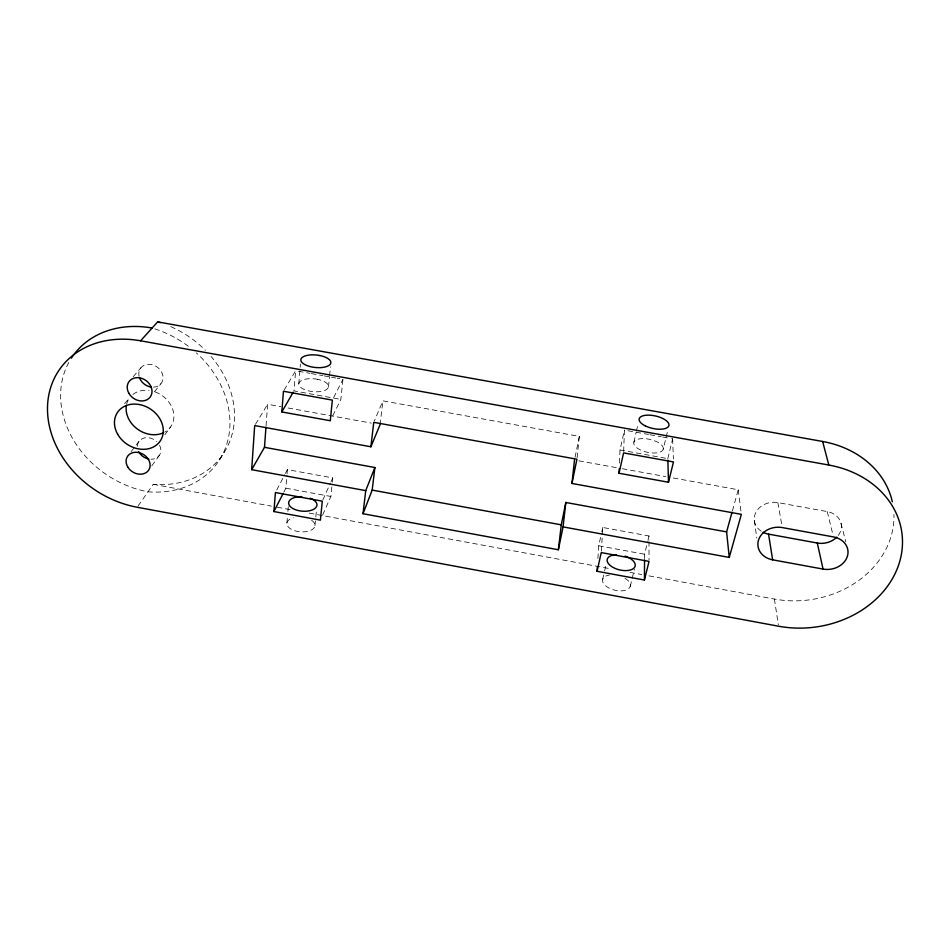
<?xml version="1.0" encoding="UTF-8"?>
<svg xmlns="http://www.w3.org/2000/svg" width="950" height="950" viewBox="0 0 950 950"><rect width="100%" height="100%" fill="white"/><g stroke="black" fill="none" stroke-linecap="round" stroke-linejoin="round"><path stroke-width="0.71" stroke-dasharray="4.75 3.56" d="M644.539 558.529L644.563 554.23L647.639 541.595M623.651 451.476L624.435 430.113L648.529 434.471M619.459 463.066L620.018 449.979L624.435 430.113M601.35 551.107L602.775 527.487L649.004 535.978L649.004 540.217M597.894 558.529L598.714 545.787L601.528 533.116M266.059 425.802L267.639 404.272L280.772 406.659M283.848 492.076L285.843 488.181L286.912 475.321M287.031 473.896L287.387 469.609L332.761 477.933L332.322 482.208M286.888 523.165L287.399 517.299M287.897 511.421L288.396 505.554M298.775 383.824L300.461 364.028M314.973 525.623L315.685 518.32M315.827 516.859L316.397 511.005M328.498 386.911L329.496 376.663M329.591 375.654L330.457 366.819M322.715 514.876L330.849 496.47L332.179 483.633M332.785 415.72L340.86 399.392L342.938 379.276L337.202 378.242M577.077 457.805L579.322 436.394L382.921 400.841L374.336 420.981M380.048 424.697L382.921 400.841M575.071 457.247L579.322 436.394M601.837 531.715L602.775 527.487M602.609 579.666L604.247 572.458M604.58 571.021L606.219 563.813M633.852 442.308L636.061 432.582M636.381 431.193L637.961 424.246M630.254 586.388L634.41 569.097M663.231 449.196A15.093 6.567 12.7 0 0 642.544 438.603A15.093 6.567 12.7 0 0 639.789 449.635A15.093 6.567 12.7 0 0 663.231 449.196L667.909 429.744M647.983 540.194L649.004 535.978M667.814 458.636L672.636 438.817L669.797 438.306M732.426 510.839L738.245 489.784L671.591 477.672M322.869 499.89L330.434 483.099M331.016 481.804L332.761 477.933M333.676 397.516L342.938 379.276M276.747 489.998L284.727 474.703M285.392 473.433L287.387 469.609M284.169 390.046L295.652 370.738L293.966 390.901L340.86 399.392M255.455 424.317L267.639 404.272M219.486 459.883L224.069 452.592M138.035 506.065L153.271 484.322A94.121 77.912 34.4 0 0 228.475 444.434A94.121 77.912 34.4 0 0 211.054 356.44M151.822 465.797L159.279 455.478M164.861 434.756L170.596 426.966M131.112 451.642L139.294 440.99M154.434 391.78L160.882 383.764M124.652 403.679L129.141 398.323M133.19 376.723L140.897 367.769M298.514 371.26L309.985 373.326M311.41 373.588L322.869 375.654M324.306 375.915L330.042 376.948M331.467 377.209L335.766 377.993M649.954 434.72L661.295 436.774M662.708 437.024L668.384 438.045M620.018 449.979L666.366 458.375M288.076 407.989L371.284 423.106M578.847 460.821L620.873 468.457M622.321 468.718L665.796 476.615M761.211 531.216A19 16.067 -6.5 0 1 756.259 511.682A19 16.067 -6.5 0 1 777.836 502.609L827.272 511.599A19.166 15.996 -8.6 0 1 838.221 535.467M285.843 488.181L330.849 496.47M598.714 545.787L644.563 554.23M153.271 484.322L271.368 506.136M277.21 507.205L290.332 509.628M309.284 513.131L609.639 568.611M630.052 572.375L641.713 574.536M649.004 575.878L774.393 599.046A95.463 80.251 -7.7 0 0 893.95 514.484M841.011 523.272L845.797 541.785M827.272 511.599L832.77 534.102M777.836 502.609L782.052 526.193M774.393 599.046L778.347 624.779M754.347 520.648L756.829 538.044M738.245 489.784L741.166 512.905M672.636 438.817L673.384 459.052M649.004 541.619L649.028 559.977M68.804 362.449A94.406 78.114 33.8 0 0 148.034 491.803A95.166 78.494 34.2 0 0 226.112 446.179A95.166 78.494 34.2 0 0 196.317 352.878M154.791 328.866A95.166 78.494 34.2 0 1 189.786 347.391M170.763 326.646A94.121 77.912 34.4 0 1 205.402 350.324M311.612 520.303A14.096 7.362 4.7 0 1 309.558 530.812A14.096 7.362 4.7 0 1 289.441 528.034A14.096 7.362 4.7 0 1 293.348 517.786M624.957 578.265A14.226 7.505 13.7 0 1 626.335 589.986A14.226 7.505 13.7 0 1 605.435 585.639A14.226 7.505 13.7 0 1 609.449 575.035M139.08 376.283A12.813 10.688 35.6 0 1 148.319 364.289A12.813 10.688 35.6 0 1 162.771 375.226A12.813 10.688 35.6 0 1 153.484 387.173M159.576 445.289A12.362 10.129 32.1 0 1 151.05 459.254M137.346 446.334A12.362 10.129 32.1 0 1 144.329 437.95A12.362 10.129 32.1 0 1 156.845 441.691M155.052 391.887A25.163 20.805 33.8 0 1 173.316 411.374A25.163 20.805 33.8 0 1 164.718 432.143M126.611 404.308A25.163 20.805 33.8 0 1 129.248 398.299M132.857 394.476A25.163 20.805 33.8 0 1 149.031 390.45M317.644 379.335L316.742 379.157A14.939 6.436 5.7 0 0 299.404 385.938A14.939 6.436 5.7 0 0 324.294 390.616A14.939 6.436 5.7 0 0 317.644 379.335"/><path stroke-width="1.43" d="M597.336 567.031L597.063 571.283L644.432 580.034L644.539 559.966M619.032 473.254L623.592 452.901L673.491 461.938L668.491 482.244L619.032 473.254L619.222 468.884M251.667 469.68L264.492 447.319L374.894 467.531L365.726 490.628L251.667 469.68L254.683 425.576L370.892 446.773L380.048 424.697M264.492 447.319L265.952 427.227M273.909 511.551L275.417 492.539L322.287 501.173L320.399 520.137L273.909 511.551L283.183 493.383M281.817 411.932L283.456 391.246L332.358 400.116L330.303 420.743L281.817 411.932L293.253 392.136M729.256 557.424L726.607 531.893L565.832 502.467L563.053 526.894L729.256 557.424L741.356 514.354L571.959 483.455L574.501 460.026M365.726 490.628L363.007 513.724L558.362 549.753L561.272 524.839L565.832 502.467M370.892 446.773L373.766 422.322L576.923 459.23L571.959 483.455M363.007 513.724L372.174 490.093L374.894 467.531M558.362 549.753L563.053 526.894M597.063 571.283L601.255 552.591L649.028 561.391L644.432 580.034M726.607 531.893L732.034 512.24M822.629 441.477L828.816 465.037A98.764 82.187 -7 0 1 899.246 563.112A98.764 82.187 -7 0 1 778.561 626.216L137.204 507.253A96.544 79.289 33.4 0 1 47.5 407.301A96.544 79.289 33.4 0 1 140.6 340.801L157.664 321.872L822.629 441.477A95.463 80.251 -7.7 0 1 892.347 501.802M140.6 340.801L828.816 465.037M763.123 532.332A19 16.067 -6.5 0 0 768.55 534.126L817.297 543.032A19.166 15.996 -8.6 0 0 836.772 537.13M772.635 559.823L823.044 569.074A19.831 16.376 -7.9 0 0 847.329 556.486A19.831 16.376 -7.9 0 0 833.447 536.916L782.301 527.582A19.653 16.459 -5.9 0 0 758.468 540.217A19.653 16.459 -5.9 0 0 772.635 559.823L768.55 534.126M372.174 490.093L561.272 524.839M817.297 543.032L823.044 569.074M667.862 460.109L668.491 482.244M71.345 358.186A94.406 78.114 33.8 0 1 152.107 328.035M157.664 321.872A94.121 77.912 34.4 0 1 160.312 322.691M151.228 387.066A12.813 10.688 35.6 0 1 139.496 377.708M148.841 459.04A12.362 10.129 32.1 0 1 138.688 451.689M163.507 432.761A25.163 20.805 33.8 0 1 137.417 429.067A25.163 20.805 33.8 0 1 126.35 405.626M310.211 498.239A14.214 7.244 4.9 0 1 311.98 510.067A14.214 7.244 4.9 0 1 289.679 505.875A14.214 7.244 4.9 0 1 301.779 496.648M627.499 557.068A14.357 7.374 13.5 0 1 631.774 569.501A14.357 7.374 13.5 0 1 609.568 564.906A14.357 7.374 13.5 0 1 616.443 554.776M625.053 556.13A14.357 7.374 13.5 0 1 626.703 556.724M319.853 355.537L318.939 355.371A15.093 6.258 5.9 0 0 301.471 361.867A15.093 6.258 5.9 0 0 326.598 366.558A15.093 6.258 5.9 0 0 319.853 355.537M127.68 466.866A12.635 10.272 31.8 0 0 148.509 470.392A12.635 10.272 31.8 0 0 138.118 452.449A12.635 10.272 31.8 0 0 127.68 466.866M128.773 393.11A13.098 10.854 35.2 0 0 150.243 396.969A13.098 10.854 35.2 0 0 139.816 377.886A13.098 10.854 35.2 0 0 128.773 393.11M117.634 434.174A25.721 21.126 33.4 0 0 159.944 441.441A25.721 21.126 33.4 0 0 139.009 404.474A25.721 21.126 33.4 0 0 117.634 434.174M645.276 425.873A15.248 6.389 12.5 0 0 668.907 425.576A15.248 6.389 12.5 0 0 647.959 415.138A15.248 6.389 12.5 0 0 645.276 425.873"/></g></svg>
